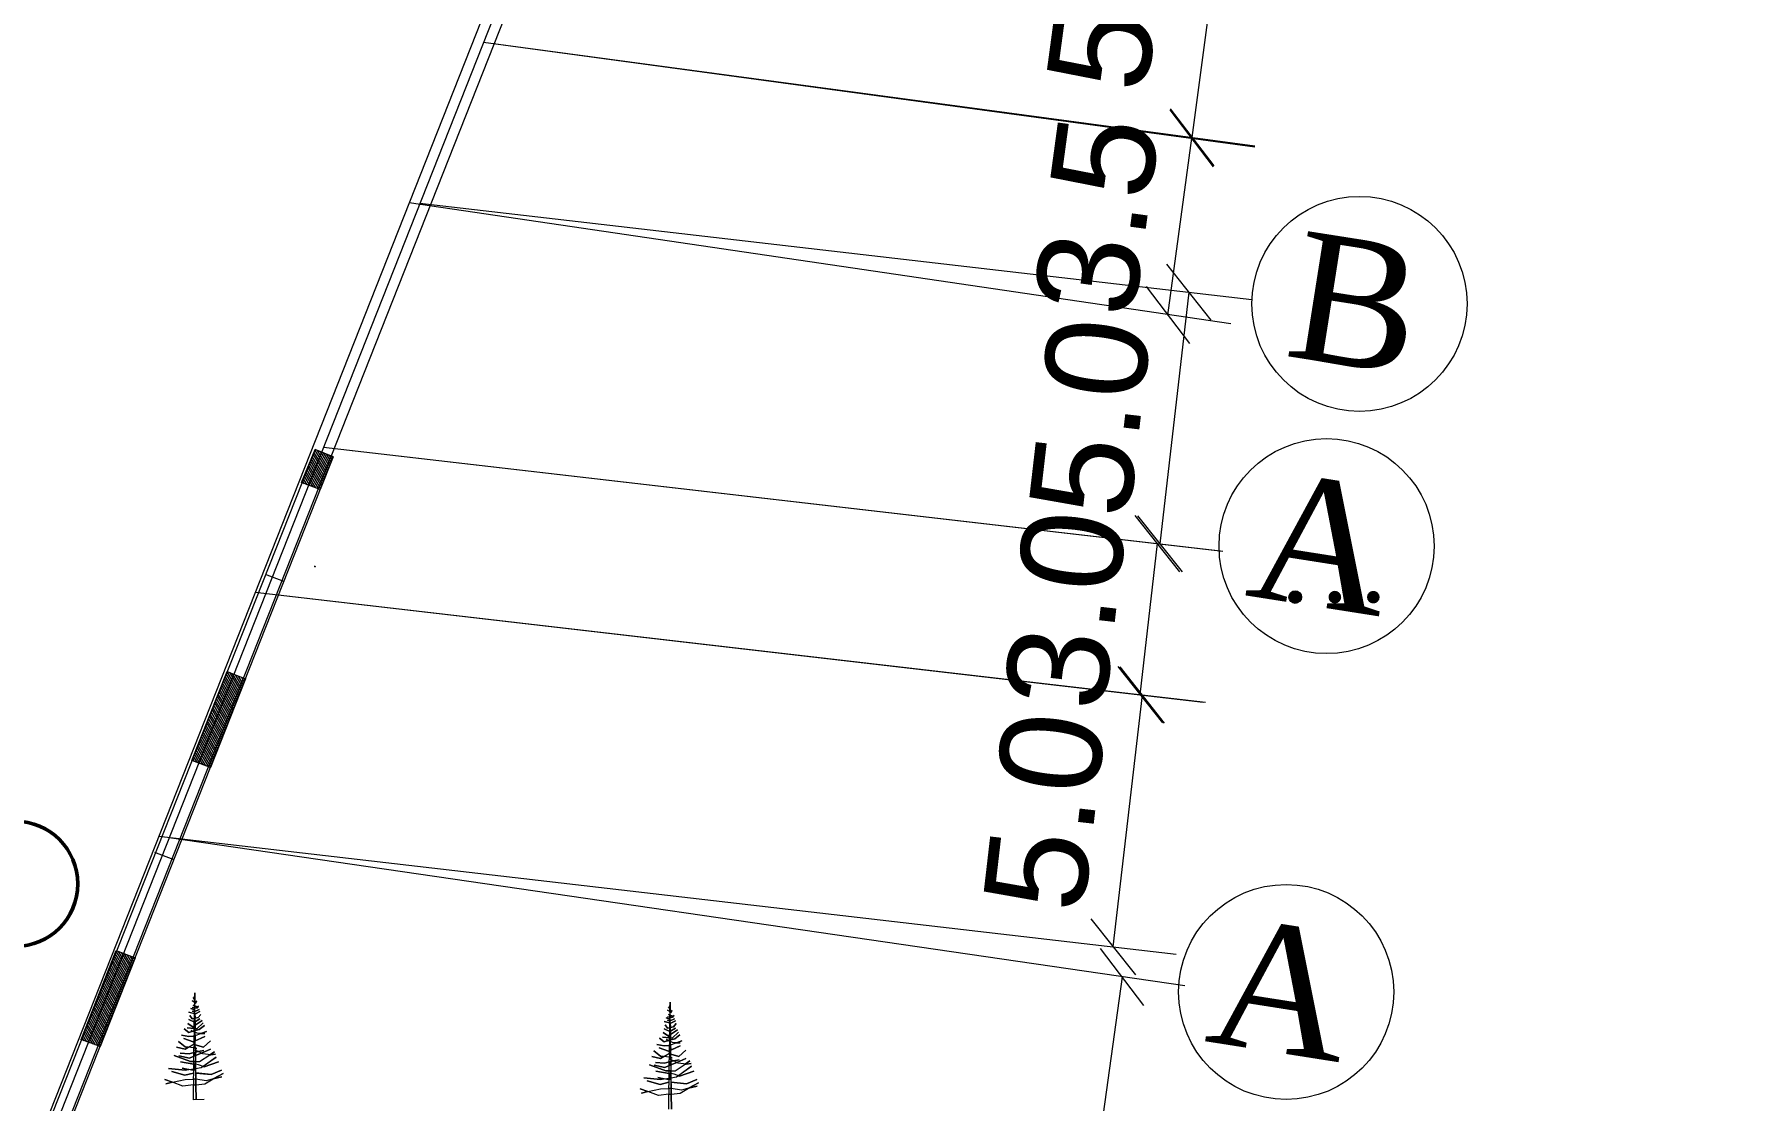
# Model space of a CAD drawing. Header units: feet. Extents: x 3381 to 682707, y 675186 to 4374675.
# Drawn here: x 681362.62 to 681396.48, y 4373066.48 to 4373087.52 of the extents above; entities that cross this region are included whole.
import ezdxf

# ---------------------------------------------------------------- set-up
doc = ezdxf.new("R2010")
doc.units = ezdxf.units.FT
doc.header["$MEASUREMENT"] = 0
doc.header["$PDMODE"] = 34
doc.header["$PDSIZE"] = 0.01
doc.linetypes.add('DUZ', pattern=[0])
doc.layers.get('0').update_dxf_attribs({"linetype": 'CONTINUOUS'})
for name, color, linetype in [('0_Point_Point', 7, 'CONTINUOUS'), ('Aqaclar', 3, 'CONTINUOUS'), ('col bitkisi', 7, 'CONTINUOUS'), ('Layer8', 7, 'CONTINUOUS')]:
    doc.layers.add(name, color=color, linetype=linetype)
doc.styles.get("Standard").update_dxf_attribs({"font": 'arial.ttf', "height": 1.5})
doc.styles.add('style5', font='arialazlat.ttf', dxfattribs={"height": 400})

# ---------------------------------------------------------------- blocks, each defined once
blk = doc.blocks.new('_Oblique')
at = {"color": 0, "linetype": 'ByBlock', "lineweight": -2}
blk.add_line((-0.5, -0.5), (0.5, 0.5), dxfattribs=at)

msp = doc.modelspace()

# ---------------------------------------------------------------- hatches: boundary and pattern name
at = {"lineweight": 20}
h = msp.add_hatch(dxfattribs=at)
h.set_pattern_fill('ANSI31', scale=0.3, angle=76.6288)
h.set_pattern_definition([(121.628787469, (4780348.17363, 2694570.53121), (-0.03192988339517, -0.01966551668202), [])])
h.paths.add_polyline_path([(681367.886, 4373078.673), (681368.156, 4373079.325), (681368.514, 4373079.183), (681368.262, 4373078.537)])
h = msp.add_hatch(dxfattribs=at)
h.set_pattern_fill('ANSI31', scale=0.3, angle=76.0049)
h.set_pattern_definition([(121.004872172, (4761825.438152, 2650030.109215), (-0.0321421312917, -0.01931666109934), [])])
h.paths.add_polyline_path([(681365.727, 4373073.188), (681366.422, 4373074.945), (681366.783, 4373074.801), (681366.093, 4373073.051)])
h = msp.add_hatch(dxfattribs=at)
h.set_pattern_fill('ANSI31', scale=0.3, angle=76.6288)
h.set_pattern_definition([(121.628787469, (4780343.829853, 2694559.541397), (-0.03192988339517, -0.01966551668202), [])])
h.paths.add_polyline_path([(681363.542, 4373067.683), (681364.237, 4373069.44), (681364.608, 4373069.297), (681363.918, 4373067.548)])
at = {"layer": 'col bitkisi', "lineweight": 20, "ltscale": 1.5}
h = msp.add_hatch(color=256, dxfattribs=at)
edge = h.paths.add_edge_path()
edge.add_arc((681387.482, 4373076.413), 0.125, 0, 360)
h = msp.add_hatch(color=256, dxfattribs=at)
edge = h.paths.add_edge_path()
edge.add_arc((681388.264, 4373076.413), 0.125, 0, 360)
h = msp.add_hatch(color=256, dxfattribs=at)
edge = h.paths.add_edge_path()
edge.add_arc((681389.023, 4373076.413), 0.125, 0, 360)

# ---------------------------------------------------------------- linework, layer by layer
at = {"color": 7, "lineweight": 20}
for p, q in [((681385.449, 4373085.484, -716.5), (681386.155, 4373090.737, -716.5)), ((681371.479, 4373087.36, -716.5), (681386.684, 4373085.298, -716.5)), ((681371.48, 4373087.363, -716.5), (681386.688, 4373085.318, -716.5)), ((681384.973, 4373081.978, -716.5), (681385.446, 4373085.466, -716.5)), ((681370.014, 4373084.196, -716.5), (681386.211, 4373081.81, -716.5)), ((681370.225, 4373084.187, -716.5), (681386.629, 4373082.288, -716.5)), ((681385.388, 4373082.431, -716.5), (681384.812, 4373077.464, -716.5)), ((681368.323, 4373079.373, -716.5), (681386.054, 4373077.32, -716.5)), ((681368.323, 4373079.373, -716.5), (681386.011, 4373077.325, -716.5)), ((681384.424, 4373074.488, -716.5), (681384.769, 4373077.469, -716.5)), ((681367.17, 4373076.866, -716.5), (681367.533, 4373076.727, -716.5)), ((681366.977, 4373076.508, -716.5), (681385.711, 4373074.339, -716.5)), ((681366.977, 4373076.508, -716.5), (681385.666, 4373074.344, -716.5)), ((681383.894, 4373069.515, -716.5), (681384.469, 4373074.483, -716.5)), ((681365.077, 4373071.7, -716.5), (681385.136, 4373069.371, -716.5)), ((681365.28, 4373071.67, -716.5), (681385.306, 4373068.748, -716.5)), ((681364.99, 4373071.383, -716.5), (681365.353, 4373071.245, -716.5)), ((681384.068, 4373068.919, -716.5), (681383.342, 4373063.656, -716.5))]:
    msp.add_line(p, q, dxfattribs=at)
at = {"color": 7, "lineweight": 20, "elevation": -716.5}
for points in [[(681363.511, 4373102.706), (681375.886, 4373097.97), (681343.743, 4373016.611), (681251.338, 4373044.734), (681294.529, 4373129.107), (681354.168, 4373106.282)], [(681363.368, 4373102.333), (681375.365, 4373097.741), (681343.507, 4373017.101), (681251.912, 4373044.977), (681294.721, 4373128.605), (681354.025, 4373105.908)], [(681354.278, 4373105.841), (681354.452, 4373106.203), (681329.129, 4373115.884), (681290.235, 4373120.718), (681255.189, 4373052.255), (681352.738, 4373039.266), (681368.515, 4373079.183), (681368.156, 4373079.325), (681352.479, 4373039.719), (681255.825, 4373052.557), (681290.514, 4373120.284), (681329.029, 4373115.511), (681354.278, 4373105.841)], [(681367.886, 4373078.673), (681368.156, 4373079.325), (681368.514, 4373079.183), (681368.26, 4373078.538), (681367.886, 4373078.673)], [(681365.727, 4373073.187), (681366.422, 4373074.945), (681366.783, 4373074.802), (681366.092, 4373073.052), (681365.727, 4373073.187)], [(681363.542, 4373067.683), (681364.237, 4373069.44), (681364.608, 4373069.297), (681363.916, 4373067.548), (681363.542, 4373067.683)]]:
    msp.add_lwpolyline(points, dxfattribs=at)
at = {"color": 1, "lineweight": 20, "elevation": -716.5}
msp.add_lwpolyline([(681375.625, 4373097.856), (681343.625, 4373016.856), (681251.625, 4373044.856), (681294.625, 4373128.856)], dxfattribs=at)
at = {"color": 7, "linetype": 'DUZ', "lineweight": 20}
for centre in [(681388.749, 4373082.199, -716.5), (681388.101, 4373077.42, -473.329), (681387.304, 4373068.623, -473.329)]:
    msp.add_circle(centre, 2.121, dxfattribs=at)
at = {"color": 1, "linetype": 'DUZ', "lineweight": 50}
msp.add_circle((681362.243, 4373070.756), 1.235, dxfattribs=at)
at = {"linetype": 'Continuous'}
msp.add_open_spline([(681303.597, 4373250.826, -716.5), (681305.418, 4373247.355, -716.5), (681311.724, 4373235.337, -716.5), (681321.621, 4373217.356, -716.5), (681335.616, 4373198.092, -716.5), (681346.387, 4373177.894, -716.5), (681357.351, 4373160.008, -716.5), (681366.478, 4373142.605, -716.5), (681379.893, 4373124.084, -716.5), (681396.493, 4373109.795, -716.5), (681408.028, 4373094.958, -716.5), (681415.958, 4373084.475, -716.5), (681427.276, 4373072.557, -716.5), (681435.525, 4373061.865, -716.5), (681439.969, 4373056.105, -716.5)], degree=3, knots=[0, 0, 0, 0, 11.75951, 40.72321, 61.46233, 83.054979, 109.290717, 124.392744, 141.962718, 177.533008, 189.558821, 198.276488, 216.955448, 238.768866, 238.768866, 238.768866, 238.768866], dxfattribs=at)
at = {"layer": '0_Point_Point', "lineweight": 20}
msp.add_point((681368.153, 4373077.019, -716.5), dxfattribs=at)
at = {"layer": 'Aqaclar', "color": 3, "lineweight": 20, "elevation": -716.5}
for points in [[(681365.968, 4373066.502), (681365.756, 4373066.494), (681365.76, 4373066.789), (681365.552, 4373066.765), (681365.343, 4373066.841), (681365.192, 4373066.895), (681365.343, 4373066.841), (681365.217, 4373066.814), (681365.343, 4373066.841), (681365.596, 4373066.895), (681365.761, 4373066.902), (681365.76, 4373066.789), (681365.805, 4373066.794), (681365.809, 4373066.496), (681365.805, 4373066.794), (681365.981, 4373066.814), (681366.148, 4373066.907), (681366.316, 4373066.951), (681366.148, 4373066.907), (681366.342, 4373067.016), (681366.148, 4373066.907), (681366.007, 4373066.87), (681365.804, 4373066.9), (681365.805, 4373066.794), (681365.804, 4373066.9), (681365.786, 4373066.903), (681365.761, 4373066.902), (681365.763, 4373067.024), (681365.76, 4373067.024), (681365.59, 4373066.984), (681365.331, 4373067.057), (681365.59, 4373066.984), (681365.76, 4373067.024), (681365.763, 4373067.024), (681365.763, 4373067.071), (681365.754, 4373067.073), (681365.539, 4373067.121), (681365.669, 4373067.092), (681365.596, 4373067.081), (681365.268, 4373067.113), (681365.596, 4373067.081), (681365.669, 4373067.092), (681365.764, 4373067.107), (681365.763, 4373067.071), (681365.764, 4373067.107), (681365.801, 4373067.112), (681365.804, 4373066.9), (681365.802, 4373067.025), (681365.805, 4373067.024), (681366.108, 4373066.992), (681366.31, 4373067.081), (681366.108, 4373066.992), (681365.802, 4373067.025), (681365.801, 4373067.112), (681365.912, 4373067.13), (681366.209, 4373067.34), (681365.947, 4373067.154), (681365.969, 4373067.146), (681366.253, 4373067.243), (681365.969, 4373067.146), (681365.861, 4373067.186), (681365.8, 4373067.196), (681365.801, 4373067.112), (681365.8, 4373067.196), (681365.765, 4373067.201), (681365.764, 4373067.107), (681365.765, 4373067.201), (681365.501, 4373067.243), (681365.765, 4373067.201), (681365.766, 4373067.251), (681365.697, 4373067.251), (681365.375, 4373067.372), (681365.697, 4373067.251), (681365.766, 4373067.251), (681365.767, 4373067.354), (681365.678, 4373067.316), (681365.47, 4373067.364), (681365.678, 4373067.316), (681365.798, 4373067.367), (681365.799, 4373067.251), (681365.766, 4373067.251), (681365.799, 4373067.251), (681365.8, 4373067.196), (681365.799, 4373067.251), (681365.88, 4373067.251), (681366.079, 4373067.384), (681366.171, 4373067.445), (681366.079, 4373067.384), (681366.102, 4373067.381), (681366.196, 4373067.397), (681366.102, 4373067.381), (681365.944, 4373067.405), (681365.916, 4373067.417), (681365.798, 4373067.367), (681365.916, 4373067.417), (681366.095, 4373067.494), (681365.916, 4373067.417), (681365.855, 4373067.446), (681365.963, 4373067.47), (681365.855, 4373067.446), (681365.786, 4373067.478), (681365.797, 4373067.473), (681365.797, 4373067.433), (681365.855, 4373067.446), (681365.797, 4373067.433), (681365.798, 4373067.367), (681365.797, 4373067.433), (681365.768, 4373067.426), (681365.767, 4373067.354), (681365.768, 4373067.426), (681365.672, 4373067.405), (681365.495, 4373067.413), (681365.672, 4373067.405), (681365.768, 4373067.426), (681365.769, 4373067.518), (681365.824, 4373067.51), (681365.796, 4373067.514), (681365.797, 4373067.473), (681365.796, 4373067.514), (681365.769, 4373067.518), (681365.596, 4373067.543), (681365.464, 4373067.648), (681365.596, 4373067.543), (681365.66, 4373067.533), (681365.596, 4373067.494), (681365.426, 4373067.534), (681365.596, 4373067.494), (681365.66, 4373067.533), (681365.77, 4373067.602), (681365.769, 4373067.518), (681365.796, 4373067.514), (681365.795, 4373067.578), (681365.956, 4373067.534), (681366.095, 4373067.656), (681365.956, 4373067.534), (681365.795, 4373067.578), (681365.794, 4373067.658), (681365.981, 4373067.745), (681365.754, 4373067.64), (681365.571, 4373067.705), (681365.754, 4373067.64), (681365.771, 4373067.647), (681365.77, 4373067.602), (681365.772, 4373067.759), (681365.754, 4373067.753), (681365.666, 4373067.745), (681365.52, 4373067.769), (681365.666, 4373067.745), (681365.754, 4373067.753), (681365.772, 4373067.759), (681365.793, 4373067.766), (681365.794, 4373067.658), (681365.793, 4373067.766), (681366.013, 4373067.842), (681365.907, 4373067.806), (681365.981, 4373067.802), (681365.83, 4373067.81), (681365.716, 4373067.866), (681365.773, 4373067.838), (681365.772, 4373067.759), (681365.793, 4373067.766), (681365.792, 4373067.86), (681365.666, 4373067.826), (681365.577, 4373067.899), (681365.666, 4373067.826), (681365.773, 4373067.855), (681365.773, 4373067.838), (681365.773, 4373067.855), (681365.874, 4373067.883), (681365.975, 4373067.964), (681365.874, 4373067.883), (681365.792, 4373067.86), (681365.791, 4373067.902), (681365.824, 4373067.899), (681365.95, 4373068.012), (681365.824, 4373067.899), (681365.791, 4373067.902), (681365.774, 4373067.903), (681365.773, 4373067.855), (681365.774, 4373067.903), (681365.634, 4373067.915), (681365.774, 4373067.903), (681365.774, 4373067.919), (681365.647, 4373068.004), (681365.774, 4373067.919), (681365.775, 4373068.03), (681365.779, 4373068.028), (681365.666, 4373068.077), (681365.779, 4373068.028), (681365.887, 4373068.093), (681365.79, 4373068.035), (681365.791, 4373067.902), (681365.79, 4373067.968), (681365.931, 4373068.061), (681365.79, 4373067.968), (681365.789, 4373068.105), (681365.849, 4373068.118), (681365.906, 4373068.182), (681365.849, 4373068.118), (681365.789, 4373068.105), (681365.776, 4373068.102), (681365.775, 4373068.03), (681365.776, 4373068.102), (681365.735, 4373068.093), (681365.685, 4373068.158), (681365.735, 4373068.093), (681365.776, 4373068.102), (681365.777, 4373068.195), (681365.666, 4373068.223), (681365.798, 4373068.19), (681365.887, 4373068.239), (681365.798, 4373068.19), (681365.788, 4373068.193), (681365.789, 4373068.105), (681365.788, 4373068.193), (681365.787, 4373068.237), (681365.868, 4373068.279), (681365.787, 4373068.237), (681365.786, 4373068.31), (681365.817, 4373068.304), (681365.786, 4373068.31), (681365.735, 4373068.32), (681365.779, 4373068.311), (681365.777, 4373068.195), (681365.778, 4373068.239), (681365.735, 4373068.247), (681365.778, 4373068.239), (681365.778, 4373068.269), (681365.704, 4373068.296), (681365.778, 4373068.269), (681365.779, 4373068.311), (681365.779, 4373068.351), (681365.754, 4373068.36), (681365.786, 4373068.348), (681365.817, 4373068.336), (681365.843, 4373068.304), (681365.829, 4373068.321), (681365.861, 4373068.344), (681365.817, 4373068.312), (681365.829, 4373068.321), (681365.817, 4373068.336), (681365.786, 4373068.348), (681365.786, 4373068.31), (681365.786, 4373068.348), (681365.785, 4373068.41), (681365.824, 4373068.441), (681365.79, 4373068.414), (681365.811, 4373068.401), (681365.79, 4373068.414), (681365.78, 4373068.421), (681365.735, 4373068.45), (681365.78, 4373068.421), (681365.781, 4373068.48), (681365.754, 4373068.514), (681365.781, 4373068.48), (681365.783, 4373068.603), (681365.785, 4373068.418), (681365.785, 4373068.41), (681365.785, 4373068.418), (681365.78, 4373068.421), (681365.78, 4373068.407), (681365.785, 4373068.41), (681365.773, 4373068.401), (681365.78, 4373068.407), (681365.779, 4373068.351)], [(681375.129, 4373066.311), (681375.133, 4373066.605), (681374.925, 4373066.582), (681374.716, 4373066.657), (681374.565, 4373066.711), (681374.716, 4373066.657), (681374.59, 4373066.63), (681374.716, 4373066.657), (681374.969, 4373066.711), (681375.135, 4373066.718), (681375.133, 4373066.605), (681375.178, 4373066.61), (681375.182, 4373066.313), (681375.178, 4373066.61), (681375.355, 4373066.63), (681375.521, 4373066.724), (681375.69, 4373066.768), (681375.521, 4373066.724), (681375.715, 4373066.833), (681375.521, 4373066.724), (681375.38, 4373066.687), (681375.177, 4373066.717), (681375.178, 4373066.61), (681375.177, 4373066.717), (681375.159, 4373066.719), (681375.135, 4373066.718), (681375.136, 4373066.841), (681375.134, 4373066.841), (681374.963, 4373066.8), (681374.704, 4373066.873), (681374.963, 4373066.8), (681375.134, 4373066.841), (681375.136, 4373066.841), (681375.137, 4373066.887), (681375.127, 4373066.889), (681374.913, 4373066.938), (681375.042, 4373066.909), (681374.969, 4373066.897), (681374.641, 4373066.93), (681374.969, 4373066.897), (681375.042, 4373066.909), (681375.137, 4373066.923), (681375.137, 4373066.887), (681375.137, 4373066.923), (681375.174, 4373066.929), (681375.177, 4373066.717), (681375.176, 4373066.841), (681375.178, 4373066.841), (681375.481, 4373066.808), (681375.683, 4373066.897), (681375.481, 4373066.808), (681375.176, 4373066.841), (681375.174, 4373066.929), (681375.285, 4373066.946), (681375.582, 4373067.157), (681375.32, 4373066.971), (681375.342, 4373066.962), (681375.626, 4373067.059), (681375.342, 4373066.962), (681375.235, 4373067.003), (681375.173, 4373067.012), (681375.174, 4373066.929), (681375.173, 4373067.012), (681375.138, 4373067.018), (681375.137, 4373066.923), (681375.138, 4373067.018), (681374.875, 4373067.059), (681375.138, 4373067.018), (681375.139, 4373067.068), (681375.07, 4373067.068), (681374.748, 4373067.189), (681375.07, 4373067.068), (681375.139, 4373067.068), (681375.14, 4373067.17), (681375.052, 4373067.132), (681374.843, 4373067.181), (681375.052, 4373067.132), (681375.171, 4373067.183), (681375.173, 4373067.068), (681375.139, 4373067.068), (681375.173, 4373067.068), (681375.173, 4373067.012), (681375.173, 4373067.068), (681375.254, 4373067.068), (681375.453, 4373067.2), (681375.544, 4373067.262), (681375.453, 4373067.2), (681375.475, 4373067.197), (681375.57, 4373067.213), (681375.475, 4373067.197), (681375.317, 4373067.221), (681375.29, 4373067.234), (681375.171, 4373067.183), (681375.29, 4373067.234), (681375.468, 4373067.31), (681375.29, 4373067.234), (681375.228, 4373067.262), (681375.336, 4373067.286), (681375.228, 4373067.262), (681375.159, 4373067.294), (681375.17, 4373067.289), (681375.17, 4373067.249), (681375.228, 4373067.262), (681375.17, 4373067.249), (681375.171, 4373067.183), (681375.17, 4373067.249), (681375.141, 4373067.243), (681375.14, 4373067.17), (681375.141, 4373067.243), (681375.045, 4373067.221), (681374.868, 4373067.229), (681375.045, 4373067.221), (681375.141, 4373067.243), (681375.142, 4373067.334), (681375.197, 4373067.327), (681375.17, 4373067.331), (681375.17, 4373067.289), (681375.17, 4373067.331), (681375.142, 4373067.334), (681374.969, 4373067.359), (681374.837, 4373067.464), (681374.969, 4373067.359), (681375.033, 4373067.35), (681374.969, 4373067.31), (681374.799, 4373067.351), (681374.969, 4373067.31), (681375.033, 4373067.35), (681375.143, 4373067.418), (681375.142, 4373067.334), (681375.169, 4373067.331), (681375.169, 4373067.394), (681375.329, 4373067.351), (681375.468, 4373067.472), (681375.329, 4373067.351), (681375.169, 4373067.394), (681375.168, 4373067.475), (681375.355, 4373067.561), (681375.127, 4373067.456), (681374.944, 4373067.521), (681375.127, 4373067.456), (681375.144, 4373067.464), (681375.143, 4373067.418), (681375.145, 4373067.576), (681375.127, 4373067.57), (681375.039, 4373067.561), (681374.894, 4373067.586), (681375.039, 4373067.561), (681375.127, 4373067.57), (681375.145, 4373067.576), (681375.166, 4373067.583), (681375.168, 4373067.475), (681375.166, 4373067.583), (681375.386, 4373067.659), (681375.28, 4373067.622), (681375.355, 4373067.618), (681375.203, 4373067.626), (681375.089, 4373067.683), (681375.146, 4373067.655), (681375.145, 4373067.576), (681375.166, 4373067.583), (681375.165, 4373067.677), (681375.039, 4373067.642), (681374.95, 4373067.715), (681375.039, 4373067.642), (681375.146, 4373067.672), (681375.146, 4373067.655), (681375.146, 4373067.672), (681375.247, 4373067.699), (681375.348, 4373067.78), (681375.247, 4373067.699), (681375.165, 4373067.677), (681375.165, 4373067.718), (681375.197, 4373067.715), (681375.323, 4373067.829), (681375.197, 4373067.715), (681375.165, 4373067.718), (681375.147, 4373067.72), (681375.146, 4373067.672), (681375.147, 4373067.72), (681375.007, 4373067.732), (681375.147, 4373067.72), (681375.147, 4373067.735), (681375.02, 4373067.821), (681375.147, 4373067.735), (681375.149, 4373067.847), (681375.153, 4373067.845), (681375.039, 4373067.894), (681375.153, 4373067.845), (681375.26, 4373067.91), (681375.163, 4373067.851), (681375.165, 4373067.718), (681375.164, 4373067.785), (681375.304, 4373067.877), (681375.164, 4373067.785), (681375.162, 4373067.921), (681375.222, 4373067.934), (681375.279, 4373067.999), (681375.222, 4373067.934), (681375.162, 4373067.921), (681375.15, 4373067.918), (681375.149, 4373067.847), (681375.15, 4373067.918), (681375.108, 4373067.91), (681375.058, 4373067.974), (681375.108, 4373067.91), (681375.15, 4373067.918), (681375.151, 4373068.012), (681375.039, 4373068.039), (681375.172, 4373068.007), (681375.26, 4373068.055), (681375.172, 4373068.007), (681375.161, 4373068.009), (681375.162, 4373067.921), (681375.161, 4373068.009), (681375.16, 4373068.054), (681375.241, 4373068.096), (681375.16, 4373068.054), (681375.159, 4373068.126), (681375.191, 4373068.12), (681375.159, 4373068.126), (681375.108, 4373068.136), (681375.152, 4373068.128), (681375.151, 4373068.012), (681375.151, 4373068.056), (681375.108, 4373068.064), (681375.151, 4373068.056), (681375.152, 4373068.086), (681375.077, 4373068.112), (681375.152, 4373068.086), (681375.152, 4373068.128), (681375.153, 4373068.167), (681375.127, 4373068.177), (681375.159, 4373068.165), (681375.191, 4373068.153), (681375.216, 4373068.12), (681375.203, 4373068.137), (681375.235, 4373068.161), (681375.191, 4373068.128), (681375.203, 4373068.137), (681375.191, 4373068.153), (681375.159, 4373068.165), (681375.159, 4373068.126), (681375.159, 4373068.165), (681375.158, 4373068.227), (681375.197, 4373068.258), (681375.163, 4373068.231), (681375.184, 4373068.217), (681375.163, 4373068.231), (681375.153, 4373068.237), (681375.108, 4373068.266), (681375.153, 4373068.237), (681375.154, 4373068.297), (681375.127, 4373068.331), (681375.154, 4373068.297), (681375.156, 4373068.42), (681375.158, 4373068.234), (681375.158, 4373068.227), (681375.158, 4373068.234), (681375.153, 4373068.237), (681375.153, 4373068.223), (681375.158, 4373068.227), (681375.146, 4373068.217), (681375.153, 4373068.223), (681375.153, 4373068.167)]]:
    msp.add_lwpolyline(points, dxfattribs=at)
at = {"layer": 'col bitkisi', "lineweight": 20, "ltscale": 1.5}
msp.add_circle((681387.482, 4373076.413, -716.5), 0.125, dxfattribs=at)

# ---------------------------------------------------------------- block references
at = {"color": 7, "lineweight": 20}
for p, rotation in [((681385.446, 4373085.466, -716.5), 82.27822931678767), ((681385.449, 4373085.484, -716.5), 262.3430049059794), ((681385.388, 4373082.431, -716.5), 83.39454021182124), ((681384.973, 4373081.978, -716.5), 262.2782293167877), ((681384.769, 4373077.469, -716.5), 83.39454021172371), ((681384.812, 4373077.464, -716.5), 263.3945402118212), ((681384.424, 4373074.488, -716.5), 263.3945402117237), ((681384.469, 4373074.483, -716.5), 83.39454021314612), ((681383.894, 4373069.515, -716.5), 263.3945402131461), ((681384.068, 4373068.919, -716.5), 82.14074680101669)]:
    msp.add_blockref('_Oblique', p, dxfattribs=dict(at, rotation=rotation))

# ---------------------------------------------------------------- texts
at = {"color": 7, "lineweight": 20, "char_height": 2, "attachment_point": 5}
for s, insert, rotation in [('5,3', (681383.991, 4373088.354, -716.5), 82.343), ('{\\fArial|b0|i0|c238|p34;3.5}', (681383.577, 4373083.944, -716.5), 82.2782), ('{\\fArial|b0|i0|c238|p34;5.0}', (681383.445, 4373079.968, -716.5), 83.3945), ('{\\fArial|b0|i0|c238|p34;3.0}', (681382.961, 4373076.168, -716.5), 83.3945), ('{\\fArial|b0|i0|c238|p34;5.0}', (681382.546, 4373072.188, -716.5), 83.3945)]:
    msp.add_mtext(s, dxfattribs=dict(at, insert=insert, rotation=rotation))
at = {"layer": 'Layer8', "color": 0, "lineweight": 20, "char_height": 2.5, "width": 81.30669, "attachment_point": 7, "rotation": 351.0579, "style": 'style5'}
for s, insert in [('{\\fTimes New Roman|b0|i0|c238|p18;B}', (681387.238, 4373081.169, -722.5)), ('{\\fTimes New Roman|b0|i0|c238|p18;A}', (681386.466, 4373076.453, -479.329)), ('{\\fTimes New Roman|b0|i0|c238|p18;A}', (681385.67, 4373067.657, -479.329))]:
    msp.add_mtext(s, dxfattribs=dict(at, insert=insert))

doc.saveas('drawing.dxf')
